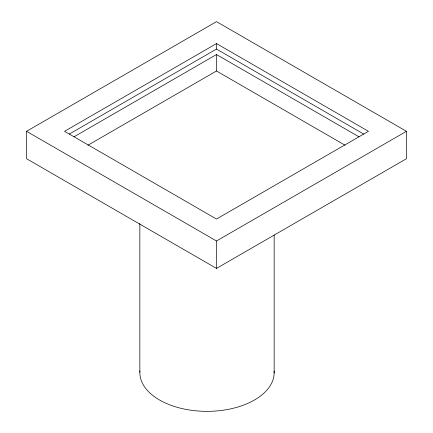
<?xml version="1.0" encoding="UTF-8"?>
<svg xmlns="http://www.w3.org/2000/svg" width="433" height="433" viewBox="0 0 433 433"><rect width="100%" height="100%" fill="white"/><g stroke="black" fill="none" stroke-linecap="round" stroke-linejoin="round"><path stroke-width="0.65" d="M26.554 131.313L216.5 21.65L406.446 131.313L406.446 158.732L216.5 268.395L26.554 158.732L26.554 131.313L216.5 240.981L406.446 131.313M216.5 43.581L64.544 131.313L216.5 219.044L368.456 131.313L216.5 43.581L216.5 49.064L363.78 134.1M69.22 134.1L216.5 49.064M74.043 136.796L216.5 54.547L358.957 136.796M87.937 145.223L216.5 71.001L345.063 145.223M274.154 235.005L274.154 372.986M216.5 54.547L216.5 71.001M216.5 240.981L216.5 268.395M139.848 223.482L139.848 372.174M274.105 371.011A67.158 38.77 0 0 1 206.877 411.35A67.158 38.77 0 0 1 139.913 370.865"/></g></svg>
